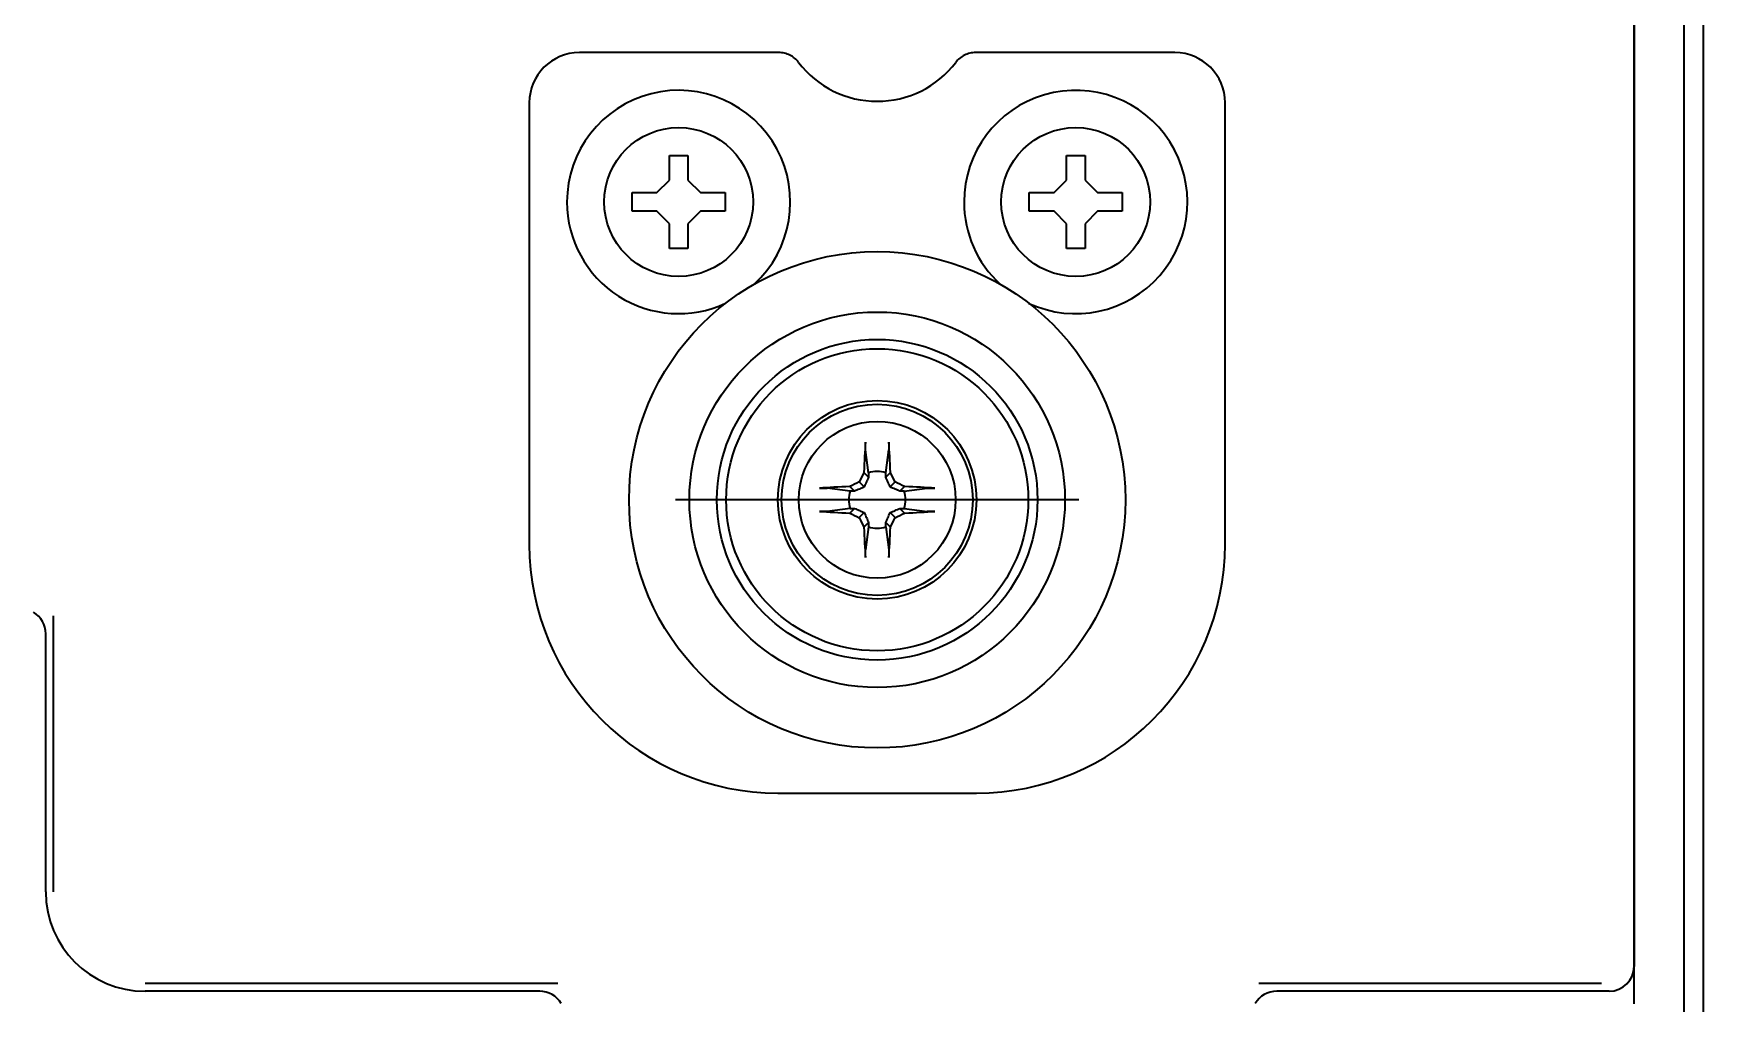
# Model space of a CAD drawing. Header units: inches. Extents: x 90 to 4162, y -443 to 3471.
# Drawn here: x 2934.4 to 3001.7, y 3208 to 3247.1 of the extents above; entities that cross this region are included whole.
import ezdxf

# ---------------------------------------------------------------- set-up
doc = ezdxf.new("R2010")
doc.units = ezdxf.units.IN
doc.layers.add('1', color=7, linetype='Continuous', true_color=0xffffff)

msp = doc.modelspace()

# ---------------------------------------------------------------- linework, layer by layer
at = {"layer": '1', "color": 7, "linetype": 'Continuous', "lineweight": 35}
for p, q in [((3000.891, 3299.226), (3000.891, 2659.376)), ((3001.691, 2966.19), (3001.691, 3299.176)), ((2998.891, 3207.971), (2998.891, 3295.476)), ((2998.891, 3295.476), (2998.891, 3209.476)), ((2964.429, 3246.294), (2956.391, 3246.294)), ((2980.391, 3246.294), (2972.353, 3246.294)), ((2954.374, 3244.276), (2954.374, 3226.476)), ((2982.408, 3226.476), (2982.408, 3244.276)), ((2960.016, 3241.151), (2960.016, 3242.151)), ((2960.016, 3242.151), (2960.766, 3242.151)), ((2960.766, 3242.151), (2960.766, 3241.151)), ((2976.016, 3241.151), (2976.016, 3242.151)), ((2976.016, 3242.151), (2976.766, 3242.151)), ((2976.766, 3242.151), (2976.766, 3241.151)), ((2958.516, 3239.901), (2958.516, 3240.651)), ((2958.516, 3240.651), (2959.516, 3240.651)), ((2959.516, 3240.651), (2960.016, 3241.151)), ((2960.766, 3241.151), (2961.266, 3240.651)), ((2961.266, 3240.651), (2962.266, 3240.651)), ((2962.266, 3240.651), (2962.266, 3239.901)), ((2974.516, 3239.901), (2974.516, 3240.651)), ((2974.516, 3240.651), (2975.516, 3240.651)), ((2975.516, 3240.651), (2976.016, 3241.151)), ((2976.766, 3241.151), (2977.266, 3240.651)), ((2977.266, 3240.651), (2978.266, 3240.651)), ((2978.266, 3240.651), (2978.266, 3239.901)), ((2959.516, 3239.901), (2958.516, 3239.901)), ((2960.016, 3239.401), (2959.516, 3239.901)), ((2961.266, 3239.901), (2960.766, 3239.401)), ((2962.266, 3239.901), (2961.266, 3239.901)), ((2975.516, 3239.901), (2974.516, 3239.901)), ((2976.016, 3239.401), (2975.516, 3239.901)), ((2977.266, 3239.901), (2976.766, 3239.401)), ((2978.266, 3239.901), (2977.266, 3239.901)), ((2960.016, 3238.401), (2960.016, 3239.401)), ((2960.766, 3239.401), (2960.766, 3238.401)), ((2976.016, 3238.401), (2976.016, 3239.401)), ((2976.766, 3239.401), (2976.766, 3238.401)), ((2960.766, 3238.401), (2960.016, 3238.401)), ((2976.766, 3238.401), (2976.016, 3238.401)), ((2968.041, 3229.367), (2967.923, 3230.289)), ((2968.741, 3229.367), (2968.859, 3230.289)), ((2968.044, 3229.192), (2967.856, 3229.38)), ((2968.738, 3229.192), (2968.926, 3229.38)), ((2967.301, 3228.626), (2966.379, 3228.744)), ((2967.475, 3228.623), (2967.287, 3228.811)), ((2967.873, 3228.795), (2967.67, 3228.997)), ((2968.909, 3228.795), (2969.112, 3228.997)), ((2969.307, 3228.623), (2969.495, 3228.811)), ((2969.481, 3228.626), (2970.403, 3228.744)), ((2976.516, 3228.276), (2960.266, 3228.276)), ((2967.301, 3227.926), (2966.379, 3227.808)), ((2967.475, 3227.93), (2967.287, 3227.741)), ((2967.873, 3227.758), (2967.67, 3227.556)), ((2968.909, 3227.758), (2969.112, 3227.556)), ((2969.307, 3227.93), (2969.495, 3227.741)), ((2969.481, 3227.926), (2970.403, 3227.808)), ((2968.044, 3227.361), (2967.856, 3227.172)), ((2968.041, 3227.186), (2967.923, 3226.264)), ((2968.738, 3227.361), (2968.926, 3227.172)), ((2968.741, 3227.186), (2968.859, 3226.264)), ((2935.207, 3212.476), (2935.207, 3223.604)), ((2934.891, 3212.476), (2934.891, 3222.877)), ((2964.391, 3216.459), (2972.391, 3216.459)), ((2955.519, 3208.792), (2938.891, 3208.792)), ((2954.792, 3208.476), (2938.891, 3208.476)), ((2997.576, 3208.792), (2983.763, 3208.792)), ((2997.892, 3208.476), (2984.49, 3208.476))]:
    msp.add_line(p, q, dxfattribs=at)
for centre, radius in [((2960.391, 3240.276), 3), ((2976.391, 3240.276), 3), ((2968.391, 3228.276), 10), ((2968.391, 3228.276), 7.566), ((2968.391, 3228.276), 6.461), ((2968.391, 3228.276), 6.086), ((2968.391, 3228.276), 4), ((2968.391, 3228.276), 3.85), ((2968.391, 3228.276), 3.16)]:
    msp.add_circle(centre, radius, dxfattribs=at)
for centre, radius, start, end in [((2956.391, 3244.276), 2.017, 90, 180), ((2968.391, 3248.315), 3.983, 217.31922, 322.68078), ((2980.391, 3244.276), 2.017, 0, 90), ((2960.391, 3240.276), 4.5, 312.55312, 180), ((2976.391, 3240.276), 4.5, 245.17687, 180), ((2960.391, 3240.276), 4.5, 180, 294.82875), ((2976.391, 3240.276), 4.5, 180, 227.4525), ((2968.391, 3228.276), 1.145, 72.20111, 107.79889), ((2968.391, 3228.276), 1.145, 162.20111, 197.79889), ((2968.391, 3228.276), 1.145, 342.20111, 17.79889), ((2968.391, 3228.276), 1.145, 252.20111, 287.79889), ((2964.391, 3226.476), 10.017, 180, 270), ((2972.391, 3226.476), 10.017, 270, 0), ((2938.891, 3212.476), 4, 180, 270)]:
    msp.add_arc(centre, radius, start, end, dxfattribs=at)
for centre, major_axis, ratio, start_param, end_param in [((2968.094, 3228.282), (0.065, 3.728), 0.072244, 0.900133, 1.272854), ((2968.688, 3228.282), (0.065, -3.728), 0.072244, 1.868738, 2.24146), ((2967.837, 3228.535), (1.559, 3.344), 0.094201, 1.359315, 1.476181), ((2968.945, 3228.535), (1.559, -3.344), 0.094201, 1.665412, 1.782277), ((2968.386, 3228.573), (3.728, 0.065), 0.072244, 1.868738, 2.24146), ((2968.133, 3228.831), (3.344, 1.559), 0.094201, 1.665412, 1.782277), ((2968.65, 3228.831), (3.344, -1.559), 0.094201, 1.359315, 1.476181), ((2968.396, 3228.573), (3.728, -0.065), 0.072244, 0.900133, 1.272854), ((2968.386, 3227.98), (-3.728, 0.065), 0.072244, 0.900133, 1.272854), ((2968.133, 3227.722), (-3.344, 1.559), 0.094201, 1.359315, 1.476181), ((2968.65, 3227.722), (-3.344, -1.559), 0.094201, 1.665412, 1.782277), ((2968.396, 3227.98), (-3.728, -0.065), 0.072244, 1.868738, 2.24146), ((2967.837, 3228.018), (-1.559, 3.344), 0.094201, 1.665412, 1.782277), ((2968.094, 3228.271), (-0.065, 3.728), 0.072244, 1.868738, 2.24146), ((2968.688, 3228.271), (-0.065, -3.728), 0.072244, 0.900133, 1.272854), ((2968.945, 3228.018), (-1.559, -3.344), 0.094201, 1.359315, 1.476181), ((2933.89, 3222.876), (0.708, 0.708), 0.998783, 5.498396, 6.545231), ((2997.89, 3209.477), (0.708, -0.708), 0.998783, 5.498396, 7.067974), ((2954.79, 3207.476), (0.708, 0.708), 0.998783, 6.021139, 7.067974), ((2984.492, 3207.476), (-0.708, 0.708), 0.998783, 5.498396, 6.545231)]:
    msp.add_ellipse(centre, major_axis=major_axis, ratio=ratio, start_param=start_param, end_param=end_param, dxfattribs=at)
for points, knots in [([(2965.224, 3245.9), (2965.177, 3245.961), (2965.124, 3246.017), (2965.006, 3246.114), (2964.941, 3246.156), (2964.804, 3246.224), (2964.731, 3246.25), (2964.582, 3246.285), (2964.506, 3246.294), (2964.429, 3246.294)], [0, 0, 0, 0, 0.25, 0.25, 0.5, 0.5, 0.75, 0.75, 1, 1, 1, 1]), ([(2972.353, 3246.294), (2972.276, 3246.294), (2972.2, 3246.285), (2972.051, 3246.25), (2971.978, 3246.224), (2971.841, 3246.156), (2971.776, 3246.114), (2971.658, 3246.017), (2971.605, 3245.961), (2971.558, 3245.9)], [0, 0, 0, 0, 0.25, 0.25, 0.5, 0.5, 0.75, 0.75, 1, 1, 1, 1]), ([(2967.923, 3230.289), (2967.922, 3230.296), (2967.921, 3230.304), (2967.92, 3230.319), (2967.92, 3230.324), (2967.92, 3230.335), (2967.919, 3230.347), (2967.919, 3230.359), (2967.918, 3230.372), (2967.918, 3230.379), (2967.918, 3230.4), (2967.918, 3230.415), (2967.918, 3230.437), (2967.918, 3230.445), (2967.918, 3230.46), (2967.918, 3230.475), (2967.919, 3230.49), (2967.919, 3230.505), (2967.919, 3230.513), (2967.92, 3230.535), (2967.921, 3230.55), (2967.922, 3230.577), (2967.923, 3230.59), (2967.924, 3230.602)], [0, 0, 0, 0, 0.125, 0.125, 0.1875, 0.1875, 0.25, 0.3125, 0.3125, 0.375, 0.375, 0.5, 0.5, 0.5625, 0.5625, 0.625, 0.6875, 0.6875, 0.75, 0.75, 0.875, 0.875, 1, 1, 1, 1]), ([(2968.858, 3230.602), (2968.859, 3230.59), (2968.86, 3230.577), (2968.861, 3230.55), (2968.862, 3230.535), (2968.863, 3230.506), (2968.863, 3230.491), (2968.864, 3230.468), (2968.864, 3230.46), (2968.864, 3230.445), (2968.864, 3230.43), (2968.864, 3230.415), (2968.864, 3230.4), (2968.864, 3230.393), (2968.864, 3230.372), (2968.863, 3230.359), (2968.863, 3230.341), (2968.863, 3230.335), (2968.862, 3230.324), (2968.861, 3230.313), (2968.861, 3230.304), (2968.86, 3230.296), (2968.859, 3230.292), (2968.859, 3230.289)], [0, 0, 0, 0, 0.125, 0.125, 0.25, 0.25, 0.375, 0.375, 0.4375, 0.4375, 0.5, 0.5625, 0.5625, 0.625, 0.625, 0.75, 0.75, 0.8125, 0.8125, 0.875, 0.9375, 0.9375, 1, 1, 1, 1]), ([(2968.044, 3229.192), (2968.017, 3229.127), (2967.989, 3229.062), (2967.932, 3228.929), (2967.903, 3228.863), (2967.873, 3228.795)], [0, 0, 0, 0, 0.5, 0.5, 1, 1, 1, 1]), ([(2968.909, 3228.795), (2968.879, 3228.863), (2968.85, 3228.929), (2968.793, 3229.062), (2968.765, 3229.127), (2968.738, 3229.192)], [0, 0, 0, 0, 0.5, 0.5, 1, 1, 1, 1]), ([(2966.065, 3228.744), (2966.077, 3228.744), (2966.09, 3228.745), (2966.118, 3228.747), (2966.132, 3228.747), (2966.162, 3228.748), (2966.177, 3228.749), (2966.2, 3228.749), (2966.208, 3228.749), (2966.223, 3228.75), (2966.238, 3228.75), (2966.252, 3228.75), (2966.267, 3228.75), (2966.274, 3228.749), (2966.295, 3228.749), (2966.308, 3228.749), (2966.327, 3228.748), (2966.332, 3228.748), (2966.344, 3228.747), (2966.354, 3228.747), (2966.363, 3228.746), (2966.371, 3228.745), (2966.375, 3228.745), (2966.379, 3228.744)], [0, 0, 0, 0, 0.125, 0.125, 0.25, 0.25, 0.375, 0.375, 0.4375, 0.4375, 0.5, 0.5625, 0.5625, 0.625, 0.625, 0.75, 0.75, 0.8125, 0.8125, 0.875, 0.9375, 0.9375, 1, 1, 1, 1]), ([(2967.873, 3228.795), (2967.805, 3228.764), (2967.738, 3228.735), (2967.606, 3228.678), (2967.54, 3228.651), (2967.475, 3228.623)], [0, 0, 0, 0, 0.5, 0.5, 1, 1, 1, 1]), ([(2969.307, 3228.623), (2969.242, 3228.651), (2969.176, 3228.678), (2969.044, 3228.735), (2968.977, 3228.764), (2968.909, 3228.795)], [0, 0, 0, 0, 0.5, 0.5, 1, 1, 1, 1]), ([(2970.403, 3228.744), (2970.41, 3228.745), (2970.419, 3228.746), (2970.433, 3228.747), (2970.438, 3228.747), (2970.45, 3228.748), (2970.461, 3228.748), (2970.474, 3228.749), (2970.487, 3228.749), (2970.494, 3228.749), (2970.515, 3228.75), (2970.529, 3228.75), (2970.552, 3228.75), (2970.559, 3228.75), (2970.575, 3228.749), (2970.59, 3228.749), (2970.605, 3228.749), (2970.62, 3228.748), (2970.628, 3228.748), (2970.65, 3228.747), (2970.664, 3228.747), (2970.691, 3228.745), (2970.705, 3228.744), (2970.717, 3228.744)], [0, 0, 0, 0, 0.125, 0.125, 0.1875, 0.1875, 0.25, 0.3125, 0.3125, 0.375, 0.375, 0.5, 0.5, 0.5625, 0.5625, 0.625, 0.6875, 0.6875, 0.75, 0.75, 0.875, 0.875, 1, 1, 1, 1]), ([(2966.379, 3227.808), (2966.372, 3227.808), (2966.364, 3227.807), (2966.349, 3227.806), (2966.344, 3227.805), (2966.332, 3227.805), (2966.321, 3227.804), (2966.308, 3227.804), (2966.295, 3227.804), (2966.288, 3227.804), (2966.267, 3227.803), (2966.253, 3227.803), (2966.23, 3227.803), (2966.223, 3227.803), (2966.208, 3227.803), (2966.192, 3227.804), (2966.177, 3227.804), (2966.162, 3227.804), (2966.155, 3227.805), (2966.132, 3227.805), (2966.118, 3227.806), (2966.091, 3227.807), (2966.077, 3227.808), (2966.065, 3227.809)], [0, 0, 0, 0, 0.125, 0.125, 0.1875, 0.1875, 0.25, 0.3125, 0.3125, 0.375, 0.375, 0.5, 0.5, 0.5625, 0.5625, 0.625, 0.6875, 0.6875, 0.75, 0.75, 0.875, 0.875, 1, 1, 1, 1]), ([(2967.475, 3227.93), (2967.54, 3227.902), (2967.606, 3227.874), (2967.738, 3227.817), (2967.805, 3227.788), (2967.873, 3227.758)], [0, 0, 0, 0, 0.5, 0.5, 1, 1, 1, 1]), ([(2967.873, 3227.758), (2967.903, 3227.69), (2967.932, 3227.623), (2967.989, 3227.491), (2968.017, 3227.426), (2968.044, 3227.361)], [0, 0, 0, 0, 0.5, 0.5, 1, 1, 1, 1]), ([(2968.738, 3227.361), (2968.765, 3227.426), (2968.793, 3227.491), (2968.85, 3227.623), (2968.879, 3227.69), (2968.909, 3227.758)], [0, 0, 0, 0, 0.5, 0.5, 1, 1, 1, 1]), ([(2968.909, 3227.758), (2968.977, 3227.788), (2969.044, 3227.817), (2969.176, 3227.874), (2969.242, 3227.902), (2969.307, 3227.93)], [0, 0, 0, 0, 0.5, 0.5, 1, 1, 1, 1]), ([(2970.717, 3227.809), (2970.705, 3227.808), (2970.692, 3227.807), (2970.664, 3227.806), (2970.65, 3227.805), (2970.62, 3227.804), (2970.605, 3227.804), (2970.582, 3227.804), (2970.574, 3227.803), (2970.559, 3227.803), (2970.544, 3227.803), (2970.53, 3227.803), (2970.515, 3227.803), (2970.508, 3227.803), (2970.487, 3227.804), (2970.474, 3227.804), (2970.455, 3227.805), (2970.45, 3227.805), (2970.438, 3227.805), (2970.428, 3227.806), (2970.419, 3227.807), (2970.411, 3227.808), (2970.407, 3227.808), (2970.403, 3227.808)], [0, 0, 0, 0, 0.125, 0.125, 0.25, 0.25, 0.375, 0.375, 0.4375, 0.4375, 0.5, 0.5625, 0.5625, 0.625, 0.625, 0.75, 0.75, 0.8125, 0.8125, 0.875, 0.9375, 0.9375, 1, 1, 1, 1]), ([(2967.924, 3225.951), (2967.923, 3225.963), (2967.922, 3225.976), (2967.921, 3226.003), (2967.92, 3226.018), (2967.919, 3226.047), (2967.919, 3226.062), (2967.918, 3226.085), (2967.918, 3226.093), (2967.918, 3226.108), (2967.918, 3226.123), (2967.918, 3226.138), (2967.918, 3226.152), (2967.918, 3226.16), (2967.918, 3226.181), (2967.919, 3226.194), (2967.919, 3226.212), (2967.92, 3226.218), (2967.92, 3226.229), (2967.921, 3226.239), (2967.921, 3226.248), (2967.922, 3226.257), (2967.923, 3226.261), (2967.923, 3226.264)], [0, 0, 0, 0, 0.125, 0.125, 0.25, 0.25, 0.375, 0.375, 0.4375, 0.4375, 0.5, 0.5625, 0.5625, 0.625, 0.625, 0.75, 0.75, 0.8125, 0.8125, 0.875, 0.9375, 0.9375, 1, 1, 1, 1]), ([(2968.859, 3226.264), (2968.86, 3226.257), (2968.861, 3226.249), (2968.862, 3226.234), (2968.862, 3226.229), (2968.863, 3226.218), (2968.863, 3226.206), (2968.863, 3226.194), (2968.864, 3226.18), (2968.864, 3226.174), (2968.864, 3226.153), (2968.864, 3226.138), (2968.864, 3226.116), (2968.864, 3226.108), (2968.864, 3226.093), (2968.864, 3226.078), (2968.863, 3226.063), (2968.863, 3226.047), (2968.863, 3226.04), (2968.862, 3226.018), (2968.861, 3226.003), (2968.86, 3225.976), (2968.859, 3225.963), (2968.858, 3225.951)], [0, 0, 0, 0, 0.125, 0.125, 0.1875, 0.1875, 0.25, 0.3125, 0.3125, 0.375, 0.375, 0.5, 0.5, 0.5625, 0.5625, 0.625, 0.6875, 0.6875, 0.75, 0.75, 0.875, 0.875, 1, 1, 1, 1])]:
    msp.add_open_spline(points, degree=3, knots=knots, dxfattribs=at)
for points in [[(2968.041, 3229.367), (2968.042, 3229.308), (2968.043, 3229.25), (2968.044, 3229.192)], [(2968.738, 3229.192), (2968.739, 3229.25), (2968.74, 3229.308), (2968.741, 3229.367)], [(2967.475, 3228.623), (2967.417, 3228.624), (2967.359, 3228.625), (2967.301, 3228.626)], [(2969.481, 3228.626), (2969.423, 3228.625), (2969.365, 3228.624), (2969.307, 3228.623)], [(2967.301, 3227.926), (2967.359, 3227.928), (2967.417, 3227.929), (2967.475, 3227.93)], [(2969.307, 3227.93), (2969.365, 3227.929), (2969.423, 3227.928), (2969.481, 3227.926)], [(2968.044, 3227.361), (2968.043, 3227.302), (2968.042, 3227.244), (2968.041, 3227.186)], [(2968.741, 3227.186), (2968.74, 3227.244), (2968.739, 3227.302), (2968.738, 3227.361)]]:
    msp.add_open_spline(points, degree=3, dxfattribs=at)

doc.saveas('drawing.dxf')
